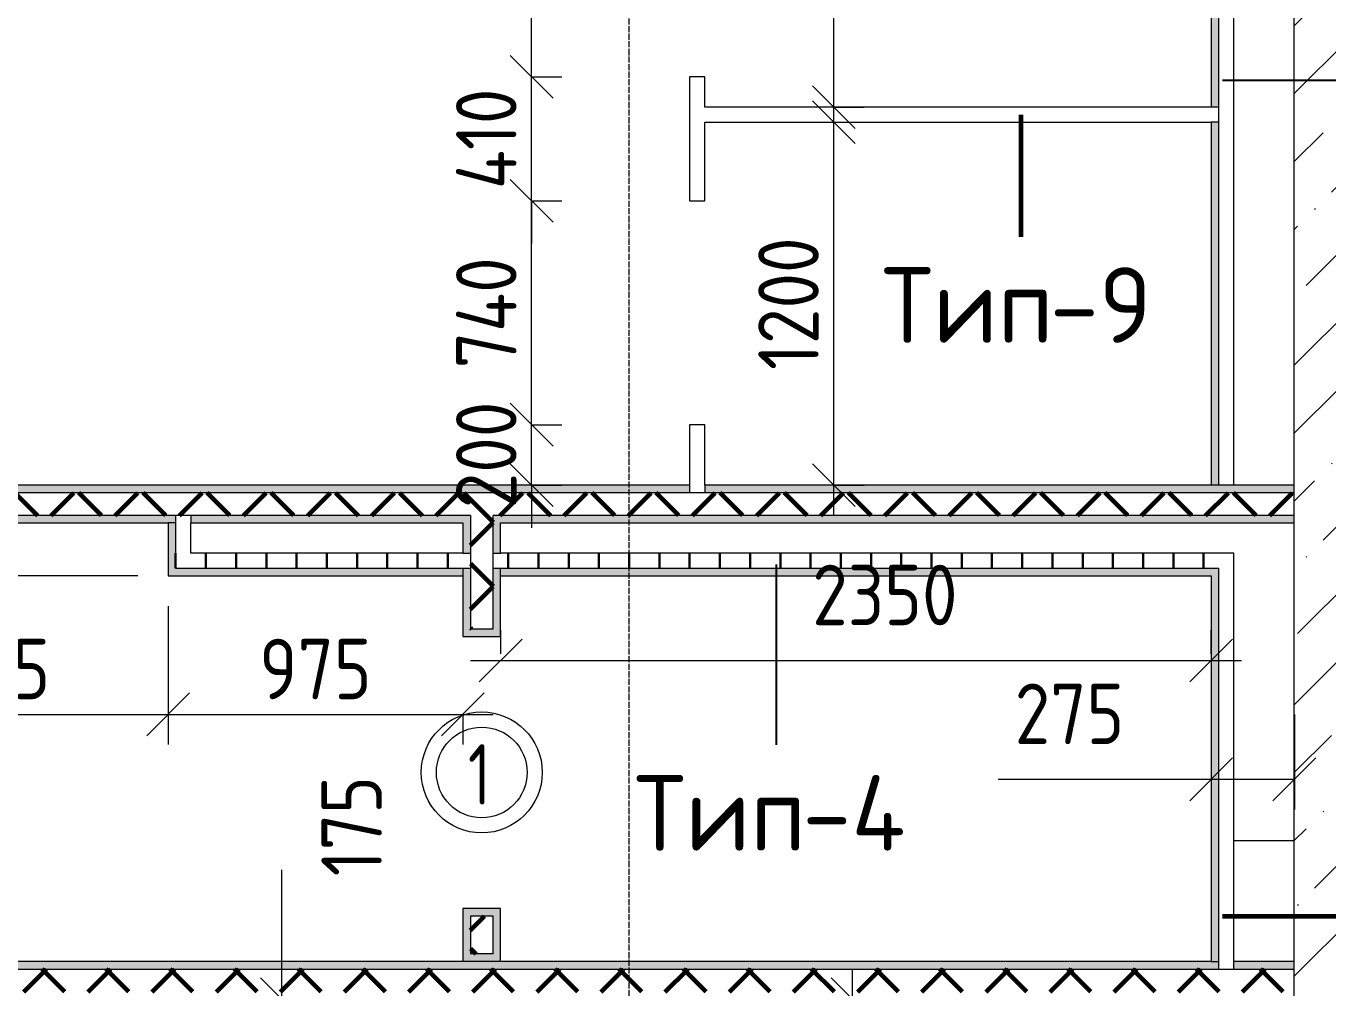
# Model space of a CAD drawing. Header units: millimetres. Extents: x -60946 to 138510, y -262288 to 24501.
# Drawn here: x 37815 to 42121, y -145455 to -142275 of the extents above; entities that cross this region are included whole.
import ezdxf

# ---------------------------------------------------------------- set-up
doc = ezdxf.new("R2010")
doc.units = ezdxf.units.MM
doc.linetypes.add('ADSK_Линия сетки', pattern=[25, 20, -2.5, 0, -2.5])
for name, color, linetype, lineweight in [('0) 1 вып перегородка', 7, 'Continuous', 60), ('1) 2 вып перегородка', 7, 'Continuous', 60), ('2)Тип-2', 3, 'Continuous', 60), ('Марки дверей', 7, 'Continuous', 20), ('Оси', 7, 'Continuous', 9), ('Перекрытие', 7, 'Continuous', 18), ('Размеры', 7, 'Continuous', 9), ('Стены внутренние', 7, 'Continuous', 18), ('Стены наружные', 7, 'Continuous', 18), ('Стены штриховка', 7, 'Continuous', 9)]:
    doc.layers.add(name, color=color, linetype=linetype, lineweight=lineweight)
doc.layers.add('2)Тип-4', color=7, linetype='Continuous', lineweight=30, true_color=0x0080c0)
doc.styles.add('GOST Common_3', font='', dxfattribs={"width": 0.9, "height": 200})
doc.styles.add('GOST Common_4', font='', dxfattribs={"height": 250})
doc.styles.add('GOST Common_B', font='', dxfattribs={"width": 0.8, "height": 200})
doc.styles.get('GOST Common_3').set_extended_font_data('GOST Common')
doc.styles.get('GOST Common_4').set_extended_font_data('GOST Common')
doc.styles.get('GOST Common_B').set_extended_font_data('GOST Common', bold=True)
doc.dimstyles.new('ADSK_Основной_2_0', dxfattribs={"dimscale": 304.8, "dimtxt": 201.142999, "dimasz": 0.463911, "dimexe": 0.328084, "dimexo": 0.328084, "dimgap": 0.164042, "dimtad": 1, "dimdec": 3, "dimrnd": 0.001, "dimdsep": 46, "dimtxsty": 'GOST Common_3', "dimblk1": 'OBLIQUE', "dimblk2": 'OBLIQUE', "dimsah": 1, "dimcen": 0.09, "dimdle": 0.328084, "dimazin": 2, "dimtfac": 1, "dimtdec": 4, "dimtix": 1, "dimtmove": 0, "dimatfit": 3, "dimfxl": 1, "dimtvp": 1, "dimtolj": 1, "dimtzin": 0, "dimlwd": 20, "dimlwe": 20, "dimarcsym": 2})
doc.dimstyles.new('ADSK_Основной_2_0_2', dxfattribs={"dimscale": 304.8, "dimtxt": 201.142999, "dimasz": 0.463911, "dimexe": 0.328084, "dimexo": 0.328084, "dimgap": 0.164042, "dimtad": 1, "dimdec": 3, "dimrnd": 0.001, "dimdsep": 46, "dimtxsty": 'GOST Common_3', "dimblk1": 'OBLIQUE', "dimblk2": 'OBLIQUE', "dimsah": 1, "dimcen": 0.09, "dimdle": 0.328084, "dimazin": 2, "dimtfac": 1, "dimtdec": 4, "dimtix": 1, "dimtmove": 0, "dimatfit": 3, "dimfxl": 1, "dimtvp": 1, "dimtolj": 1, "dimtzin": 0, "dimlwd": 20, "dimlwe": 20, "dimarcsym": 2})
pattern_1 = [(45, (9.36, -150597.75), (-106.066, 106.066), []), (135, (9.36, -150597.75), (-106.066, -106.066), [])]

# ---------------------------------------------------------------- blocks, each defined once
blk = doc.blocks.new('_Oblique')
at = {"color": 0, "linetype": 'ByBlock', "lineweight": -2}
blk.add_line((-0.5, -0.5), (0.5, 0.5), dxfattribs=at)
blk = doc.blocks.new('*D5719')
at = {"layer": 'Defpoints', "color": 0, "transparency": 16777216}
for p in [(39386.8, -143592.8), (39486.8, -143592.8), (39386.8, -143792.8)]:
    blk.add_point(p, dxfattribs=at)
at = {"layer": 'Размеры', "color": 0, "lineweight": 20, "transparency": 16777216}
for p, q in [((39486.8, -143592.8), (39486.8, -143451.4)), ((39486.8, -143592.8), (39586.8, -143592.8)), ((39486.8, -143792.8), (39486.8, -143592.8)), ((39486.8, -143792.8), (39586.8, -143792.8)), ((39486.8, -143792.8), (39486.8, -143934.2))]:
    blk.add_line(p, q, dxfattribs=at)
at = {"layer": 'Размеры', "color": 0, "lineweight": 20, "transparency": 16777216, "xscale": 141.4, "yscale": 141.4, "zscale": 141.4}
for p, rotation in [((39486.8, -143592.8), 270), ((39486.8, -143792.8), 90)]:
    blk.add_blockref('_Oblique', p, dxfattribs=dict(at, rotation=rotation))
at = {"layer": 'Размеры', "color": 0, "lineweight": 9, "transparency": 16777216, "insert": (39336.8, -143692.8), "char_height": 200, "width": 454.106, "attachment_point": 5, "rotation": 90, "style": 'GOST Common_3'}
blk.add_mtext('\\A1;200', dxfattribs=at)
blk = doc.blocks.new('*D5720')
at = {"layer": 'Defpoints', "color": 0, "transparency": 16777216}
for p in [(39386.8, -142852.8), (39486.8, -142852.8), (39386.8, -143592.8)]:
    blk.add_point(p, dxfattribs=at)
at = {"layer": 'Размеры', "color": 0, "lineweight": 20, "transparency": 16777216}
for p, q in [((39486.8, -143692.8), (39486.8, -142752.8)), ((39486.8, -142852.8), (39586.8, -142852.8)), ((39486.8, -143592.8), (39586.8, -143592.8))]:
    blk.add_line(p, q, dxfattribs=at)
at = {"layer": 'Размеры', "color": 0, "lineweight": 20, "transparency": 16777216, "xscale": 141.4, "yscale": 141.4, "zscale": 141.4}
for p, rotation in [((39486.8, -142852.8), 90), ((39486.8, -143592.8), 270)]:
    blk.add_blockref('_Oblique', p, dxfattribs=dict(at, rotation=rotation))
at = {"layer": 'Размеры', "color": 0, "lineweight": 9, "transparency": 16777216, "insert": (39336.8, -143222.8), "char_height": 200, "width": 474.561, "attachment_point": 5, "rotation": 90, "style": 'GOST Common_3'}
blk.add_mtext('\\A1;740', dxfattribs=at)
blk = doc.blocks.new('*D5721')
at = {"layer": 'Defpoints', "color": 0, "transparency": 16777216}
for p in [(39386.8, -142442.8), (39486.8, -142442.8), (39386.8, -142852.8)]:
    blk.add_point(p, dxfattribs=at)
at = {"layer": 'Размеры', "color": 0, "lineweight": 20, "transparency": 16777216}
for p, q in [((39486.8, -142442.8), (39486.8, -142301.4)), ((39486.8, -142442.8), (39586.8, -142442.8)), ((39486.8, -142852.8), (39486.8, -142442.8)), ((39486.8, -142852.8), (39586.8, -142852.8)), ((39486.8, -142852.8), (39486.8, -142994.2))]:
    blk.add_line(p, q, dxfattribs=at)
at = {"layer": 'Размеры', "color": 0, "lineweight": 20, "transparency": 16777216, "xscale": 141.4, "yscale": 141.4, "zscale": 141.4}
for p, rotation in [((39486.8, -142442.8), 270), ((39486.8, -142852.8), 90)]:
    blk.add_blockref('_Oblique', p, dxfattribs=dict(at, rotation=rotation))
at = {"layer": 'Размеры', "color": 0, "lineweight": 9, "transparency": 16777216, "insert": (39336.8, -142647.8), "char_height": 200, "width": 429.56, "attachment_point": 5, "rotation": 90, "style": 'GOST Common_3'}
blk.add_mtext('\\A1;410', dxfattribs=at)
blk = doc.blocks.new('*D5722')
at = {"layer": 'Defpoints', "color": 0, "transparency": 16777216}
for p in [(39386.8, -141702.8), (39486.8, -141702.8), (39386.8, -142442.8)]:
    blk.add_point(p, dxfattribs=at)
at = {"layer": 'Размеры', "color": 0, "lineweight": 20, "transparency": 16777216}
for p, q in [((39486.8, -142542.8), (39486.8, -141602.8)), ((39486.8, -141702.8), (39586.8, -141702.8)), ((39486.8, -142442.8), (39586.8, -142442.8))]:
    blk.add_line(p, q, dxfattribs=at)
at = {"layer": 'Размеры', "color": 0, "lineweight": 20, "transparency": 16777216, "xscale": 141.4, "yscale": 141.4, "zscale": 141.4}
for p, rotation in [((39486.8, -141702.8), 90), ((39486.8, -142442.8), 270)]:
    blk.add_blockref('_Oblique', p, dxfattribs=dict(at, rotation=rotation))
at = {"layer": 'Размеры', "color": 0, "lineweight": 9, "transparency": 16777216, "insert": (39336.8, -142072.8), "char_height": 200, "width": 474.561, "attachment_point": 5, "rotation": 90, "style": 'GOST Common_3'}
blk.add_mtext('\\A1;740', dxfattribs=at)
blk = doc.blocks.new('*D5388')
at = {"layer": 'Defpoints', "color": 0, "transparency": 16777216}
for p in [(41734.4, -144372.7), (39384.4, -144450.7), (41734.4, -144450.7)]:
    blk.add_point(p, dxfattribs=at)
at = {"layer": 'Размеры', "color": 0, "lineweight": 20, "transparency": 16777216}
for p, q in [((39384.4, -144350.7), (39384.4, -144272.7)), ((41734.4, -144350.7), (41734.4, -144272.7)), ((39284.4, -144372.7), (41834.4, -144372.7))]:
    blk.add_line(p, q, dxfattribs=at)
at = {"layer": 'Размеры', "color": 0, "lineweight": 20, "transparency": 16777216, "xscale": 141.4, "yscale": 141.4, "zscale": 141.4, "rotation": 180}
blk.add_blockref('_Oblique', (39384.4, -144372.7), dxfattribs=at)
at = {"layer": 'Размеры', "color": 0, "lineweight": 20, "transparency": 16777216, "xscale": 141.4, "yscale": 141.4, "zscale": 141.4}
blk.add_blockref('_Oblique', (41734.4, -144372.7), dxfattribs=at)
at = {"layer": 'Размеры', "color": 0, "lineweight": 9, "transparency": 16777216, "insert": (40414.9, -144056), "char_height": 200, "width": 605.475, "attachment_point": 1, "line_spacing_factor": 1.022761, "style": 'GOST Common_3'}
blk.add_mtext('\\A1;2350', dxfattribs=at)
blk = doc.blocks.new('*D5389')
at = {"layer": 'Defpoints', "color": 0, "transparency": 16777216}
for p in [(41734.4, -144450.7), (42009.4, -144450.7), (42009.4, -144765.6)]:
    blk.add_point(p, dxfattribs=at)
at = {"layer": 'Размеры', "color": 0, "lineweight": 20, "transparency": 16777216}
for p, q in [((41734.4, -144550.7), (41734.4, -144865.6)), ((42009.4, -144550.7), (42009.4, -144865.6)), ((41734.4, -144765.6), (41030.1, -144765.6)), ((42009.4, -144765.6), (41634.4, -144765.6))]:
    blk.add_line(p, q, dxfattribs=at)
at = {"layer": 'Размеры', "color": 0, "lineweight": 20, "transparency": 16777216, "xscale": 141.4, "yscale": 141.4, "zscale": 141.4, "rotation": 180}
blk.add_blockref('_Oblique', (41734.4, -144765.6), dxfattribs=at)
at = {"layer": 'Размеры', "color": 0, "lineweight": 20, "transparency": 16777216, "xscale": 141.4, "yscale": 141.4, "zscale": 141.4}
blk.add_blockref('_Oblique', (42009.4, -144765.6), dxfattribs=at)
at = {"layer": 'Размеры', "color": 0, "lineweight": 9, "transparency": 16777216, "insert": (41084.5, -144448.9), "char_height": 200, "width": 454.106, "attachment_point": 1, "line_spacing_factor": 1.022761, "style": 'GOST Common_3'}
blk.add_mtext('\\A1;275', dxfattribs=at)
blk = doc.blocks.new('*D5390')
at = {"layer": 'Defpoints', "color": 0, "transparency": 16777216}
for p in [(37223.6, -144092.8), (38284.4, -144092.8), (37301.7, -145367.8)]:
    blk.add_point(p, dxfattribs=at)
at = {"layer": 'Размеры', "color": 0, "lineweight": 20, "transparency": 16777216}
for p, q in [((37223.6, -143992.8), (37223.6, -144403.8)), ((38184.4, -144092.8), (37123.6, -144092.8)), ((37223.6, -145467.8), (37223.6, -145103.8)), ((37201.7, -145367.8), (37123.6, -145367.8))]:
    blk.add_line(p, q, dxfattribs=at)
at = {"layer": 'Размеры', "color": 0, "lineweight": 20, "transparency": 16777216, "xscale": 141.4, "yscale": 141.4, "zscale": 141.4}
for p, rotation in [((37223.6, -144092.8), 90), ((37223.6, -145367.8), 270)]:
    blk.add_blockref('_Oblique', p, dxfattribs=dict(at, rotation=rotation))
at = {"layer": 'Размеры', "color": 0, "lineweight": 9, "transparency": 16777216, "insert": (37090.3, -145034), "char_height": 200, "width": 560.473, "attachment_point": 1, "rotation": 90, "line_spacing_factor": 1.022761, "style": 'GOST Common_3'}
blk.add_mtext('\\A1;1275', dxfattribs=at)
blk = doc.blocks.new('*D5391')
at = {"layer": 'Defpoints', "color": 0, "transparency": 16777216}
for p in [(37252.1, -143917.8), (37301.7, -143917.8), (38284.4, -144092.8)]:
    blk.add_point(p, dxfattribs=at)
at = {"layer": 'Размеры', "color": 0, "lineweight": 20, "transparency": 16777216}
for p, q in [((37252.1, -143917.8), (37252.1, -143521.3)), ((37201.7, -143917.8), (37152.1, -143917.8)), ((37252.1, -144192.8), (37252.1, -143917.8)), ((38184.4, -144092.8), (37152.1, -144092.8))]:
    blk.add_line(p, q, dxfattribs=at)
at = {"layer": 'Размеры', "color": 0, "lineweight": 20, "transparency": 16777216, "xscale": 141.4, "yscale": 141.4, "zscale": 141.4}
for p, rotation in [((37252.1, -143917.8), 90), ((37252.1, -144092.8), 270)]:
    blk.add_blockref('_Oblique', p, dxfattribs=dict(at, rotation=rotation))
at = {"layer": 'Размеры', "color": 0, "lineweight": 9, "transparency": 16777216, "insert": (37383, -143542.5), "char_height": 200, "width": 409.104, "attachment_point": 1, "rotation": 90, "line_spacing_factor": 1.022761, "style": 'GOST Common_3'}
blk.add_mtext('\\A1;175', dxfattribs=at)
blk = doc.blocks.new('*D5392')
at = {"layer": 'Defpoints', "color": 0, "transparency": 16777216}
for p in [(38284.4, -144092.8), (37059.4, -144450.7), (38284.4, -144550.7)]:
    blk.add_point(p, dxfattribs=at)
at = {"layer": 'Размеры', "color": 0, "lineweight": 20, "transparency": 16777216}
for p, q in [((38284.4, -144192.8), (38284.4, -144650.7)), ((36959.4, -144550.7), (38384.4, -144550.7)), ((37059.4, -144550.7), (37059.4, -144650.7))]:
    blk.add_line(p, q, dxfattribs=at)
at = {"layer": 'Размеры', "color": 0, "lineweight": 20, "transparency": 16777216, "xscale": 141.4, "yscale": 141.4, "zscale": 141.4, "rotation": 180}
blk.add_blockref('_Oblique', (37059.4, -144550.7), dxfattribs=at)
at = {"layer": 'Размеры', "color": 0, "lineweight": 20, "transparency": 16777216, "xscale": 141.4, "yscale": 141.4, "zscale": 141.4}
blk.add_blockref('_Oblique', (38284.4, -144550.7), dxfattribs=at)
at = {"layer": 'Размеры', "color": 0, "lineweight": 9, "transparency": 16777216, "insert": (37671.9, -144400.7), "char_height": 200, "width": 560.473, "attachment_point": 5, "style": 'GOST Common_3'}
blk.add_mtext('\\A1;1225', dxfattribs=at)
blk = doc.blocks.new('*D5393')
at = {"layer": 'Defpoints', "color": 0, "transparency": 16777216}
for p in [(38284.4, -144092.8), (39259.4, -144450.7), (39259.4, -144550.7)]:
    blk.add_point(p, dxfattribs=at)
at = {"layer": 'Размеры', "color": 0, "lineweight": 20, "transparency": 16777216}
for p, q in [((38284.4, -144192.8), (38284.4, -144650.7)), ((38184.4, -144550.7), (39359.4, -144550.7)), ((39259.4, -144550.7), (39259.4, -144650.7))]:
    blk.add_line(p, q, dxfattribs=at)
at = {"layer": 'Размеры', "color": 0, "lineweight": 20, "transparency": 16777216, "xscale": 141.4, "yscale": 141.4, "zscale": 141.4, "rotation": 180}
blk.add_blockref('_Oblique', (38284.4, -144550.7), dxfattribs=at)
at = {"layer": 'Размеры', "color": 0, "lineweight": 20, "transparency": 16777216, "xscale": 141.4, "yscale": 141.4, "zscale": 141.4}
blk.add_blockref('_Oblique', (39259.4, -144550.7), dxfattribs=at)
at = {"layer": 'Размеры', "color": 0, "lineweight": 9, "transparency": 16777216, "insert": (38771.9, -144400.7), "char_height": 200, "width": 454.106, "attachment_point": 5, "style": 'GOST Common_3'}
blk.add_mtext('\\A1;975', dxfattribs=at)
blk = doc.blocks.new('*D5397')
at = {"layer": 'Defpoints', "color": 0, "transparency": 16777216}
for p in [(38660.3, -145492.8), (38686.8, -145492.8), (38686.8, -145667.8)]:
    blk.add_point(p, dxfattribs=at)
at = {"layer": 'Размеры', "color": 0, "lineweight": 20, "transparency": 16777216}
for p, q in [((38660.3, -145492.8), (38660.3, -145064.8)), ((38586.8, -145492.8), (38560.3, -145492.8)), ((38660.3, -145767.8), (38660.3, -145492.8)), ((38586.8, -145667.8), (38560.3, -145667.8))]:
    blk.add_line(p, q, dxfattribs=at)
at = {"layer": 'Размеры', "color": 0, "lineweight": 20, "transparency": 16777216, "xscale": 141.4, "yscale": 141.4, "zscale": 141.4}
for p, rotation in [((38660.3, -145492.8), 90), ((38660.3, -145667.8), 270)]:
    blk.add_blockref('_Oblique', p, dxfattribs=dict(at, rotation=rotation))
at = {"layer": 'Размеры', "color": 0, "lineweight": 9, "transparency": 16777216, "insert": (38791.3, -145086), "char_height": 200, "width": 409.104, "attachment_point": 1, "rotation": 90, "line_spacing_factor": 1.022761, "style": 'GOST Common_3'}
blk.add_mtext('\\A1;175', dxfattribs=at)
blk = doc.blocks.new('*D5399')
at = {"layer": 'Defpoints', "color": 0, "transparency": 16777216}
for p in [(40447.7, -145492.8), (40547.7, -145492.8), (40034.4, -146992.8)]:
    blk.add_point(p, dxfattribs=at)
at = {"layer": 'Размеры', "color": 0, "lineweight": 20, "transparency": 16777216}
for p, q in [((40547.7, -147092.8), (40547.7, -145392.8)), ((40547.7, -145492.8), (40647.7, -145492.8)), ((40134.4, -146992.8), (40647.7, -146992.8))]:
    blk.add_line(p, q, dxfattribs=at)
at = {"layer": 'Размеры', "color": 0, "lineweight": 20, "transparency": 16777216, "xscale": 141.4, "yscale": 141.4, "zscale": 141.4}
for p, rotation in [((40547.7, -145492.8), 90), ((40547.7, -146992.8), 270)]:
    blk.add_blockref('_Oblique', p, dxfattribs=dict(at, rotation=rotation))
at = {"layer": 'Размеры', "color": 0, "lineweight": 9, "transparency": 16777216, "insert": (40397.7, -146242.8), "char_height": 200, "width": 560.473, "attachment_point": 5, "rotation": 90, "style": 'GOST Common_3'}
blk.add_mtext('\\A1;1500', dxfattribs=at)
blk = doc.blocks.new('*D5403')
at = {"layer": 'Defpoints', "color": 0, "transparency": 16777216}
for p in [(40386.4, -141242.8), (40486.4, -141242.8), (40386.4, -142542.8)]:
    blk.add_point(p, dxfattribs=at)
at = {"layer": 'Размеры', "color": 0, "lineweight": 20, "transparency": 16777216}
for p, q in [((40486.4, -142642.8), (40486.4, -141142.8)), ((40486.4, -141242.8), (40586.4, -141242.8)), ((40486.4, -142542.8), (40586.4, -142542.8))]:
    blk.add_line(p, q, dxfattribs=at)
at = {"layer": 'Размеры', "color": 0, "lineweight": 20, "transparency": 16777216, "xscale": 141.4, "yscale": 141.4, "zscale": 141.4}
for p, rotation in [((40486.4, -141242.8), 90), ((40486.4, -142542.8), 270)]:
    blk.add_blockref('_Oblique', p, dxfattribs=dict(at, rotation=rotation))
at = {"layer": 'Размеры', "color": 0, "lineweight": 9, "transparency": 16777216, "insert": (40336.4, -141892.8), "char_height": 200, "width": 560.473, "attachment_point": 5, "rotation": 90, "style": 'GOST Common_3'}
blk.add_mtext('\\A1;1300', dxfattribs=at)
blk = doc.blocks.new('*D5404')
at = {"layer": 'Defpoints', "color": 0, "transparency": 16777216}
for p in [(40386.4, -142592.8), (40486.4, -142592.8), (40386.4, -143792.8)]:
    blk.add_point(p, dxfattribs=at)
at = {"layer": 'Размеры', "color": 0, "lineweight": 20, "transparency": 16777216}
for p, q in [((40486.4, -143892.8), (40486.4, -142492.8)), ((40486.4, -142592.8), (40586.4, -142592.8)), ((40486.4, -143792.8), (40586.4, -143792.8))]:
    blk.add_line(p, q, dxfattribs=at)
at = {"layer": 'Размеры', "color": 0, "lineweight": 20, "transparency": 16777216, "xscale": 141.4, "yscale": 141.4, "zscale": 141.4}
for p, rotation in [((40486.4, -142592.8), 90), ((40486.4, -143792.8), 270)]:
    blk.add_blockref('_Oblique', p, dxfattribs=dict(at, rotation=rotation))
at = {"layer": 'Размеры', "color": 0, "lineweight": 9, "transparency": 16777216, "insert": (40336.4, -143192.8), "char_height": 200, "width": 560.473, "attachment_point": 5, "rotation": 90, "style": 'GOST Common_3'}
blk.add_mtext('\\A1;1200', dxfattribs=at)
blk = doc.blocks.new('М_двери1 - Марка экземпляра 2-3719212-Кладочный план 3-го этажа')
at = {"layer": 'Марки дверей'}
for radius in [2, 1.5]:
    blk.add_circle((0, 0), radius, dxfattribs=at)

msp = doc.modelspace()

# ---------------------------------------------------------------- hatches: boundary and pattern name
at = {"layer": '2)Тип-2'}
h = msp.add_hatch(dxfattribs=at)
h.set_pattern_fill('FP_4', color=256, style=0, pattern_type=2)
h.set_pattern_definition(pattern_1)
h.paths.add_polyline_path([(39122.1817, -143892.7816), (42009.3615, -143892.7816), (42009.3615, -143817.7816), (37034.3615, -143817.7816), (37034.3615, -143892.7816), (38359.3615, -143892.7816)])
h = msp.add_hatch(color=256, dxfattribs=at)
h.paths.add_polyline_path([(41469.6099, -143817.7816), (42009.3615, -143817.7816), (42009.3615, -143792.7816), (40059.3615, -143792.7816), (40059.3615, -143817.7816)])
h.paths.add_polyline_path([(40009.3615, -143817.7816), (40009.3615, -143792.7816), (37059.3615, -143792.7816), (37059.3615, -143817.7816), (39904.6578, -143817.7816)])
h = msp.add_hatch(color=256, dxfattribs=at)
h.paths.add_polyline_path([(41469.6099, -143917.7816), (42009.3615, -143917.7816), (42009.3615, -143892.7816), (39359.3615, -143892.7816), (39359.3615, -143917.7816), (39904.6578, -143917.7816)])
h.paths.add_polyline_path([(38284.3615, -143917.7816), (38309.3615, -143917.7816), (38309.3615, -143892.7816), (37059.3615, -143892.7816), (37059.3615, -143917.7816)])
h.paths.add_polyline_path([(38359.3615, -143917.7816), (39284.3615, -143917.7816), (39284.3615, -143892.7816), (38359.3615, -143892.7816)])
h = msp.add_hatch(dxfattribs=at)
h.set_pattern_fill('FP_4', color=256, style=0, pattern_type=2)
h.set_pattern_definition(pattern_1)
h.paths.add_polyline_path([(39284.3615, -145342.7816), (39359.3615, -145342.7816), (39359.3615, -145217.7816), (39284.3615, -145217.7816)])
h.paths.add_polyline_path([(39284.3615, -144267.7816), (39359.3615, -144267.7816), (39359.3615, -143892.7816), (39284.3615, -143892.7816), (39284.3615, -144067.7816)])
h = msp.add_hatch(color=256, dxfattribs=at)
h.paths.add_polyline_path([(39259.3615, -145367.7816), (39359.3615, -145367.7816), (39359.3615, -145342.7816), (39284.3615, -145342.7816), (39284.3615, -145217.7816), (39259.3615, -145217.7816)])
h.paths.add_polyline_path([(39284.3615, -144267.7816), (39284.3615, -144067.7816), (39259.3615, -144067.7816), (39259.3615, -144267.7816)])
h.paths.add_polyline_path([(39284.3615, -144017.7816), (39284.3615, -143917.7816), (39259.3615, -143917.7816), (39259.3615, -144017.7816)])
h = msp.add_hatch(color=256, dxfattribs=at)
h.paths.add_polyline_path([(39384.3615, -145367.7816), (39384.3615, -145192.7816), (39259.3615, -145192.7816), (39259.3615, -145217.7816), (39359.3615, -145217.7816), (39359.3615, -145367.7816)])
h.paths.add_polyline_path([(39384.3615, -144292.7816), (39384.3615, -144067.7816), (39359.3615, -144067.7816), (39359.3615, -144267.7816), (39259.3615, -144267.7816), (39259.3615, -144292.7816)])
h.paths.add_polyline_path([(39384.3615, -144017.7816), (39384.3615, -143917.7816), (39359.3615, -143917.7816), (39359.3615, -144017.7816)])
h = msp.add_hatch(color=256, dxfattribs=at)
h.paths.add_polyline_path([(37059.3615, -145392.7816), (41759.3615, -145392.7816), (41759.3615, -145367.7816), (37059.3615, -145367.7816)])
h.paths.add_polyline_path([(41809.3615, -145392.7816), (42009.3615, -145392.7816), (42009.3615, -145367.7816), (41809.3615, -145367.7816)])
h = msp.add_hatch(dxfattribs=at)
h.set_pattern_fill('FP_4', color=256, style=0, pattern_type=2)
h.set_pattern_definition(pattern_1)
h.paths.add_polyline_path([(37034.3615, -145467.7816), (42009.3615, -145467.7816), (42009.3615, -145392.7816), (37034.3615, -145392.7816)])
at = {"layer": '2)Тип-4', "true_color": 0x0080c0, "transparency": 33554687}
h = msp.add_hatch(color=142, dxfattribs=at)
h.paths.add_polyline_path([(41759.3615, -143792.7816), (41759.3615, -142592.7816), (41734.3615, -142592.7816), (41734.3615, -143792.7816)])
h.paths.add_polyline_path([(41734.3615, -142542.7816), (41759.3615, -142542.7816), (41759.3615, -141242.7816), (41734.3615, -141242.7816), (41734.3615, -142241.5437)])
for points in [[(38309.3615, -144067.7816), (38309.3615, -143917.7816), (38284.3615, -143917.7816), (38284.3615, -144067.7816)], [(41734.3615, -145367.7816), (41759.3615, -145367.7816), (41759.3615, -144067.7816), (41734.3615, -144067.7816), (41734.3615, -144965.5849)]]:
    msp.add_hatch(color=142, dxfattribs=at).paths.add_polyline_path(points)
h = msp.add_hatch(dxfattribs=at)
h.set_pattern_fill('FP_6', color=142, style=0, pattern_type=2)
h.set_pattern_definition([(90, (9.36, -150597.75), (-100, 6e-15), [])])
h.paths.add_polyline_path([(41759.3615, -144067.7816), (41759.3615, -144017.7816), (39359.3615, -144017.7816), (39359.3615, -144067.7816), (41734.3615, -144067.7816)])
h.paths.add_polyline_path([(39259.3615, -144067.7816), (39284.3615, -144067.7816), (39284.3615, -144017.7816), (38309.3615, -144017.7816), (38309.3615, -144067.7816), (39122.1817, -144067.7816)])
h = msp.add_hatch(color=142, dxfattribs=at)
h.paths.add_polyline_path([(39259.3615, -144092.7816), (39259.3615, -144067.7816), (38284.3615, -144067.7816), (38284.3615, -144092.7816), (39122.1817, -144092.7816)])
h.paths.add_polyline_path([(41734.3615, -144092.7816), (41734.3615, -144067.7816), (39384.3615, -144067.7816), (39384.3615, -144092.7816), (41469.6099, -144092.7816)])
at = {"layer": 'Стены наружные', "lineweight": 9}
h = msp.add_hatch(dxfattribs=at)
h.set_pattern_fill('FP_2', color=256, style=0, pattern_type=2)
h.set_pattern_definition([(45, (9.36, -150597.75), (84.18955, 308.69595), [396.875, -79.375, 3.353, -76.022])])
h.paths.add_polyline_path([(42009.3615, -147992.7816), (42209.3615, -147992.7816), (42209.3615, -139392.7816), (42009.3615, -139392.7816), (42009.3615, -147967.7816)])

# ---------------------------------------------------------------- linework, layer by layer
at = {"layer": '0) 1 вып перегородка'}
msp.add_line((41771.8615, -145217.9373), (42617.713, -145217.9373), dxfattribs=at)
at = {"layer": '1) 2 вып перегородка'}
msp.add_line((41104.8935, -142567.7816), (41104.8935, -142971.6933), dxfattribs=at)
at = {"layer": '2)Тип-4', "lineweight": 25}
for p, q in [((41771.8615, -142453.4971), (42572.5189, -142453.4971)), ((40295.8063, -144055.2816), (40295.8063, -144650.993))]:
    msp.add_line(p, q, dxfattribs=at)
at = {"layer": 'Оси', "linetype": 'ADSK_Линия сетки', "lineweight": 5}
for p, q in [((39809.3615, -161571.6329), (39809.3615, -140570.3055)), ((42009.3615, -161571.6329), (42009.3615, -140570.3055))]:
    msp.add_line(p, q, dxfattribs=at)
at = {"layer": 'Перекрытие'}
msp.add_line((41809.3615, -144967.7816), (42009.3615, -144967.7816), dxfattribs=at)
at = {"layer": 'Стены внутренние', "lineweight": 5}
for p, q in [((41734.3615, -141242.7816), (41734.3615, -142542.7816)), ((41809.3615, -143792.7816), (41809.3615, -141242.7816)), ((40009.3615, -142442.7816), (40009.3615, -142852.7816)), ((40059.3615, -142442.7816), (40009.3615, -142442.7816)), ((40059.3615, -142542.7816), (40059.3615, -142442.7816)), ((41734.3615, -142542.7816), (40059.3615, -142542.7816)), ((40059.3615, -142592.7816), (41734.3615, -142592.7816)), ((40059.3615, -142852.7816), (40059.3615, -142592.7816)), ((41734.3615, -142592.7816), (41734.3615, -143792.7816)), ((40009.3615, -142852.7816), (40059.3615, -142852.7816)), ((40009.3615, -143592.7816), (40009.3615, -143792.7816)), ((40059.3615, -143592.7816), (40009.3615, -143592.7816)), ((40059.3615, -143792.7816), (40059.3615, -143592.7816)), ((40009.3615, -143792.7816), (37059.3615, -143792.7816)), ((42009.3615, -143792.7816), (40059.3615, -143792.7816)), ((37059.3615, -143917.7816), (38284.3615, -143917.7816)), ((38284.3615, -143917.7816), (38284.3615, -144092.7816)), ((38359.3615, -143917.7816), (39259.3615, -143917.7816)), ((38359.3615, -144017.7816), (38359.3615, -143917.7816)), ((39259.3615, -143917.7816), (39259.3615, -144017.7816)), ((39384.3615, -143917.7816), (42009.3615, -143917.7816)), ((39384.3615, -144017.7816), (39384.3615, -143917.7816)), ((39259.3615, -144017.7816), (38359.3615, -144017.7816)), ((41809.3615, -144017.7816), (39384.3615, -144017.7816)), ((41809.3615, -145367.7816), (41809.3615, -144017.7816)), ((38284.3615, -144092.7816), (39259.3615, -144092.7816)), ((39259.3615, -144092.7816), (39259.3615, -144292.7816)), ((39384.3615, -144292.7816), (39384.3615, -144092.7816)), ((39384.3615, -144092.7816), (41734.3615, -144092.7816)), ((41734.3615, -144092.7816), (41734.3615, -145367.7816)), ((39259.3615, -144292.7816), (39384.3615, -144292.7816)), ((39384.3615, -145192.7816), (39259.3615, -145192.7816)), ((39259.3615, -145192.7816), (39259.3615, -145367.7816)), ((39384.3615, -145367.7816), (39384.3615, -145192.7816)), ((41734.3615, -145367.7816), (37059.3615, -145367.7816)), ((42009.3615, -145367.7816), (41809.3615, -145367.7816))]:
    msp.add_line(p, q, dxfattribs=at)
at = {"layer": 'Стены наружные', "lineweight": 9}
for p, q in [((42009.3615, -143792.7816), (42009.3615, -141242.7816)), ((42009.3615, -145367.7816), (42009.3615, -143917.7816))]:
    msp.add_line(p, q, dxfattribs=at)
at = {"layer": 'Стены штриховка', "lineweight": 9}
for p, q in [((41759.3615, -143792.7816), (41759.3615, -141242.7816)), ((41759.3615, -142542.7816), (41734.3615, -142542.7816)), ((41759.3615, -142592.7816), (41734.3615, -142592.7816)), ((42009.3615, -143817.7816), (37034.3615, -143817.7816)), ((40009.3615, -143792.7816), (40009.3615, -143817.7816)), ((40059.3615, -143792.7816), (40059.3615, -143817.7816)), ((42009.3615, -143917.7816), (42009.3615, -143792.7816)), ((39284.3615, -143892.7816), (37034.3615, -143892.7816)), ((38309.3615, -143892.7816), (38309.3615, -144067.7816)), ((38359.3615, -143892.7816), (38359.3615, -143917.7816)), ((39284.3615, -143892.7816), (39284.3615, -144267.7816)), ((42009.3615, -143892.7816), (39359.3615, -143892.7816)), ((39359.3615, -144267.7816), (39359.3615, -143892.7816)), ((38309.3615, -143917.7816), (38284.3615, -143917.7816)), ((39259.3615, -144017.7816), (39284.3615, -144017.7816)), ((39359.3615, -144017.7816), (39384.3615, -144017.7816)), ((38309.3615, -144067.7816), (39284.3615, -144067.7816)), ((39259.3615, -144067.7816), (39259.3615, -144092.7816)), ((39359.3615, -144067.7816), (41759.3615, -144067.7816)), ((39384.3615, -144092.7816), (39384.3615, -144067.7816)), ((41759.3615, -145392.7816), (41759.3615, -144067.7816)), ((39284.3615, -144267.7816), (39359.3615, -144267.7816)), ((39359.3615, -145217.7816), (39284.3615, -145217.7816)), ((39284.3615, -145217.7816), (39284.3615, -145342.7816)), ((39359.3615, -145342.7816), (39359.3615, -145217.7816)), ((39359.3615, -145342.7816), (39284.3615, -145342.7816)), ((41734.3615, -145367.7816), (41759.3615, -145367.7816)), ((41809.3615, -145392.7816), (41809.3615, -145367.7816)), ((42009.3615, -145492.7816), (42009.3615, -145367.7816)), ((37034.3615, -145392.7816), (42009.3615, -145392.7816))]:
    msp.add_line(p, q, dxfattribs=at)

# ---------------------------------------------------------------- block references
at = {"layer": 'Марки дверей', "lineweight": 5, "xscale": 99.99999999999993, "yscale": 99.99999999999993, "zscale": 99.99999999999993}
msp.add_blockref('М_двери1 - Марка экземпляра 2-3719212-Кладочный план 3-го этажа', (39321.8615, -144742.7816), dxfattribs=at)

# ---------------------------------------------------------------- texts
at = {"layer": '1) 2 вып перегородка', "color": 116, "lineweight": 9, "true_color": 0x008040, "char_height": 250, "attachment_point": 1, "style": 'GOST Common_4'}
for s, insert, width in [('Тип', (40644.8935, -143072.2663), 673.4175), ('-9', (41200.5185, -143072.2663), 432.91125)]:
    msp.add_mtext(s, dxfattribs=dict(at, insert=insert, width=width))
at = {"layer": '2)Тип-4', "color": 116, "lineweight": 30, "true_color": 0x008040, "char_height": 250, "attachment_point": 1, "style": 'GOST Common_4'}
for s, insert, width in [('Тип', (39826.3063, -144751.566), 673.4175), ('-4', (40381.9313, -144751.566), 456.961875)]:
    msp.add_mtext(s, dxfattribs=dict(at, insert=insert, width=width))
at = {"layer": 'Марки дверей', "lineweight": 5, "insert": (39276.2041, -144649.1227), "char_height": 200, "width": 102.616, "attachment_point": 1, "style": 'GOST Common_B'}
msp.add_mtext('\\fGOST Common|b1|i0|c204|p34|;\\W.8;1', dxfattribs=at)

# ---------------------------------------------------------------- dimensions: what is measured, and where the dimension line sits
at = {"layer": 'Размеры', "lineweight": 9}
for base, p1, p2, override, picture, middle in [((40486.4213, -141242.7816), (40386.4364, -142542.7816), (40386.4364, -141242.7816), {"dimpost": '<>', "dimfxl": 1300}, '*D5403', (40336.4213, -141892.7816)), ((39486.8171, -141702.7816), (39386.8322, -142442.7816), (39386.8322, -141702.7816), {"dimpost": '<>', "dimfxl": 740}, '*D5722', (39336.8171, -142072.7816)), ((39486.8171, -142442.7816), (39386.8322, -142852.7816), (39386.8322, -142442.7816), {"dimpost": '<>', "dimfxl": 410}, '*D5721', (39336.8171, -142647.7816)), ((40486.4213, -142592.7816), (40386.4364, -143792.7816), (40386.4364, -142592.7816), {"dimpost": '<>', "dimfxl": 1200}, '*D5404', (40336.4213, -143192.7816)), ((39486.8171, -142852.7816), (39386.8322, -143592.7816), (39386.8322, -142852.7816), {"dimpost": '<>', "dimfxl": 740}, '*D5720', (39336.8171, -143222.7816)), ((39486.8171, -143592.7816), (39386.8322, -143792.7816), (39386.8322, -143592.7816), {"dimpost": '<>', "dimfxl": 200}, '*D5719', (39336.8171, -143692.7816)), ((40547.7298, -145492.7816), (40034.3615, -146992.7816), (40447.7449, -145492.7816), {"dimpost": '<>', "dimfxl": 1555.919622}, '*D5399', (40397.7298, -146242.7816))]:
    dim = msp.add_linear_dim(base=base, p1=p1, p2=p2, angle=90, dimstyle='ADSK_Основной_2_0_2', override=override, dxfattribs=at)
    dim.commit()
    dim.dimension.update_dxf_attribs({"geometry": picture, "text_midpoint": middle})
for base, p1, p2, override, picture, middle in [((37252.0954, -143917.7816), (38284.3615, -144092.7816), (37301.6963, -143917.7816), {"dimpost": '<>', "dimfxl": 998.12615}, '*D5391', (37516.3811, -143521.2793)), ((37223.6489, -144092.7816), (37301.6963, -145367.7816), (38284.3615, -144092.7816), {"dimpost": '<>', "dimfxl": 1609.737808}, '*D5390', (37223.6489, -144753.7897)), ((38660.3059, -145492.7816), (38686.8322, -145667.7816), (38686.8322, -145492.7816), {"dimpost": '<>', "dimfxl": 175}, '*D5397', (38924.5916, -145064.809))]:
    dim = msp.add_linear_dim(base=base, p1=p1, p2=p2, angle=90, dimstyle='ADSK_Основной_2_0', override=override, dxfattribs=at)
    dim.commit()
    dim.dimension.update_dxf_attribs({"geometry": picture, "text_midpoint": middle, "dimtype": 160, "text_rotation": 90})
for base, p1, p2, override, picture, middle in [((41734.3615, -144372.6844), (39384.3615, -144450.7318), (41734.3615, -144450.7318), {"dimpost": '<>', "dimfxl": 2350}, '*D5388', (40717.6351, -144372.6844)), ((42009.3615, -144765.6133), (41734.3615, -144450.7318), (42009.3615, -144450.7318), {"dimpost": '<>', "dimfxl": 275}, '*D5389', (41311.5329, -144765.6133))]:
    dim = msp.add_linear_dim(base=base, p1=p1, p2=p2, dimstyle='ADSK_Основной_2_0', override=override, dxfattribs=at)
    dim.commit()
    dim.dimension.update_dxf_attribs({"geometry": picture, "text_midpoint": middle, "dimtype": 160})
for base, p1, p2, override, picture, middle in [((38284.3615, -144550.7167), (37059.3615, -144450.7318), (38284.3615, -144092.7816), {"dimpost": '<>', "dimfxl": 1276.226203}, '*D5392', (37671.8615, -144400.7167)), ((39259.3615, -144550.7167), (38284.3615, -144092.7816), (39259.3615, -144450.7318), {"dimpost": '<>', "dimfxl": 1038.630503}, '*D5393', (38771.8615, -144400.7167))]:
    dim = msp.add_linear_dim(base=base, p1=p1, p2=p2, dimstyle='ADSK_Основной_2_0_2', override=override, dxfattribs=at)
    dim.commit()
    dim.dimension.update_dxf_attribs({"geometry": picture, "text_midpoint": middle})

doc.saveas('drawing.dxf')
